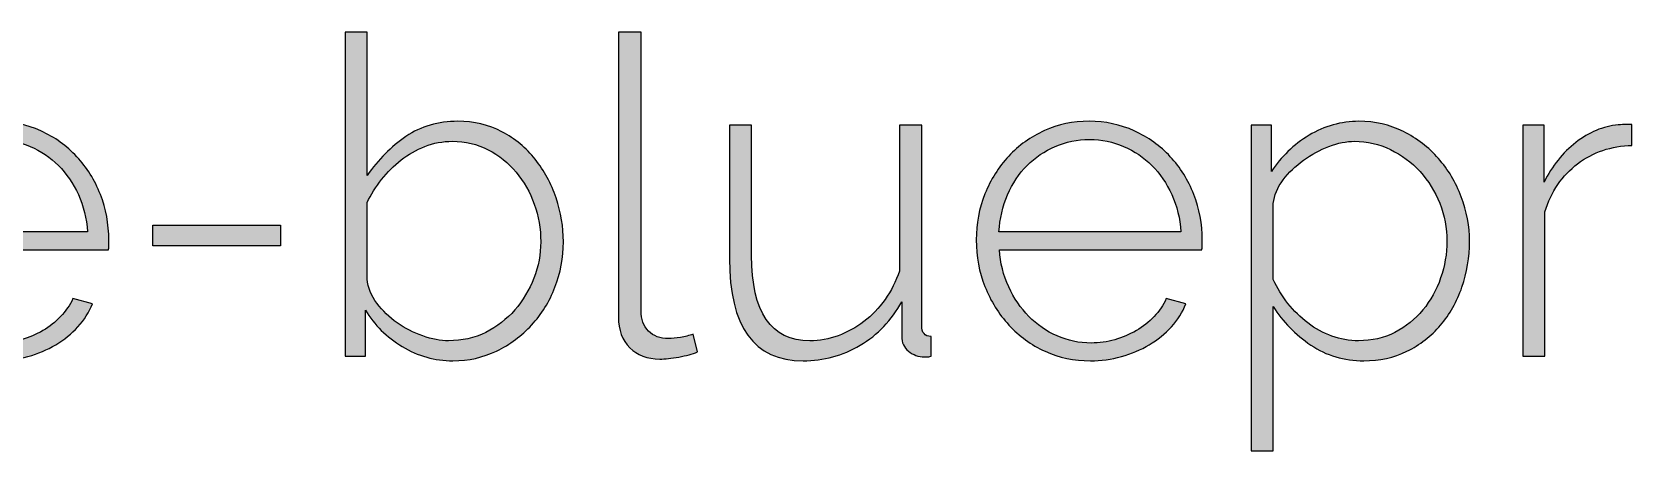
# Model space of a CAD drawing. Extents: x 65 to 351, y 40 to 244.
# Drawn here: x 283.66 to 316.71, y 41.63 to 50.28 of the extents above; entities that cross this region are included whole.
import ezdxf

# ---------------------------------------------------------------- set-up
doc = ezdxf.new("R2010")
doc.units = 0
doc.header["$MEASUREMENT"] = 0
doc.layers.add('COPYRIGHT_NOTICE', color=7, linetype='CONTINUOUS')

# ---------------------------------------------------------------- blocks, each defined once
blk = doc.blocks.new('BLOCK_2')
at = {"layer": 'COPYRIGHT_NOTICE'}
h = blk.add_hatch(color=7, dxfattribs=at)
h.dxf.hatch_style = 2
edge = h.paths.add_edge_path()
edge.add_spline(control_points=[(292.352, 43.491), (291.979, 43.491), (291.631, 43.588), (291.307, 43.784), (290.982, 43.98), (290.729, 44.231), (290.545, 44.536), (290.545, 44.536), (290.545, 43.583), (290.545, 43.583), (290.545, 43.583), (290.124, 43.583), (290.124, 43.583), (290.124, 43.583), (290.124, 50.278), (290.124, 50.278), (290.124, 50.278), (290.582, 50.278), (290.582, 50.278), (290.582, 50.278), (290.582, 47.316), (290.582, 47.316), (290.808, 47.646), (291.076, 47.915), (291.384, 48.123), (291.693, 48.331), (292.05, 48.435), (292.453, 48.435), (292.789, 48.435), (293.094, 48.363), (293.366, 48.219), (293.638, 48.075), (293.867, 47.886), (294.054, 47.65), (294.24, 47.415), (294.384, 47.149), (294.485, 46.852), (294.586, 46.556), (294.636, 46.255), (294.636, 45.949), (294.636, 45.619), (294.578, 45.305), (294.462, 45.009), (294.346, 44.712), (294.185, 44.452), (293.98, 44.229), (293.775, 44.006), (293.534, 43.827), (293.256, 43.692), (292.977, 43.558), (292.676, 43.491), (292.352, 43.491)], knot_values=[0, 0, 0, 0, 1, 1, 1, 2, 2, 2, 3, 3, 3, 4, 4, 4, 5, 5, 5, 6, 6, 6, 7, 7, 7, 8, 8, 8, 9, 9, 9, 10, 10, 10, 11, 11, 11, 12, 12, 12, 13, 13, 13, 14, 14, 14, 15, 15, 15, 16, 16, 16, 17, 17, 17, 17], degree=3, periodic=1)
edge = h.paths.add_edge_path()
edge.add_spline(control_points=[(292.261, 43.904), (292.542, 43.904), (292.799, 43.961), (293.031, 44.078), (293.263, 44.194), (293.464, 44.348), (293.632, 44.541), (293.8, 44.734), (293.931, 44.952), (294.026, 45.197), (294.121, 45.441), (294.168, 45.692), (294.168, 45.949), (294.168, 46.218), (294.124, 46.476), (294.035, 46.724), (293.947, 46.972), (293.821, 47.192), (293.659, 47.385), (293.497, 47.577), (293.305, 47.731), (293.082, 47.848), (292.858, 47.964), (292.612, 48.022), (292.343, 48.022), (292.141, 48.022), (291.952, 47.987), (291.774, 47.916), (291.597, 47.846), (291.433, 47.753), (291.284, 47.637), (291.134, 47.52), (290.999, 47.386), (290.88, 47.233), (290.761, 47.08), (290.661, 46.921), (290.582, 46.756), (290.582, 46.756), (290.582, 45.179), (290.582, 45.179), (290.6, 45.001), (290.668, 44.834), (290.784, 44.679), (290.9, 44.523), (291.039, 44.388), (291.201, 44.275), (291.363, 44.162), (291.539, 44.072), (291.729, 44.005), (291.918, 43.937), (292.096, 43.904), (292.261, 43.904)], knot_values=[0, 0, 0, 0, 1, 1, 1, 2, 2, 2, 3, 3, 3, 4, 4, 4, 5, 5, 5, 6, 6, 6, 7, 7, 7, 8, 8, 8, 9, 9, 9, 10, 10, 10, 11, 11, 11, 12, 12, 12, 13, 13, 13, 14, 14, 14, 15, 15, 15, 16, 16, 16, 17, 17, 17, 17], degree=3, periodic=1)
h = blk.add_hatch(color=7, dxfattribs=at)
h.dxf.hatch_style = 2
edge = h.paths.add_edge_path()
edge.add_spline(control_points=[(295.774, 50.278), (295.774, 50.278), (296.241, 50.278), (296.241, 50.278), (296.241, 50.278), (296.241, 44.527), (296.241, 44.527), (296.241, 44.35), (296.292, 44.209), (296.393, 44.105), (296.494, 44.001), (296.633, 43.949), (296.81, 43.949), (296.877, 43.949), (296.958, 43.957), (297.053, 43.973), (297.148, 43.988), (297.235, 44.01), (297.314, 44.041), (297.314, 44.041), (297.406, 43.674), (297.406, 43.674), (297.302, 43.631), (297.174, 43.596), (297.021, 43.569), (296.868, 43.541), (296.737, 43.527), (296.627, 43.527), (296.37, 43.527), (296.163, 43.606), (296.007, 43.761), (295.851, 43.917), (295.774, 44.127), (295.774, 44.39), (295.774, 44.39), (295.774, 50.278), (295.774, 50.278)], knot_values=[0, 0, 0, 0, 1, 1, 1, 2, 2, 2, 3, 3, 3, 4, 4, 4, 5, 5, 5, 6, 6, 6, 7, 7, 7, 8, 8, 8, 9, 9, 9, 10, 10, 10, 11, 11, 11, 12, 12, 12, 12], degree=3, periodic=1)
h = blk.add_hatch(color=7, dxfattribs=at)
h.dxf.hatch_style = 2
edge = h.paths.add_edge_path()
edge.add_spline(control_points=[(282.933, 43.491), (282.596, 43.491), (282.284, 43.557), (281.997, 43.688), (281.709, 43.82), (281.46, 44), (281.249, 44.229), (281.038, 44.459), (280.873, 44.723), (280.754, 45.023), (280.635, 45.322), (280.575, 45.643), (280.575, 45.985), (280.575, 46.322), (280.635, 46.638), (280.754, 46.935), (280.873, 47.232), (281.037, 47.491), (281.245, 47.715), (281.453, 47.938), (281.699, 48.114), (281.983, 48.242), (282.267, 48.371), (282.575, 48.435), (282.905, 48.435), (283.241, 48.435), (283.553, 48.369), (283.84, 48.238), (284.128, 48.106), (284.375, 47.929), (284.583, 47.705), (284.791, 47.482), (284.953, 47.222), (285.07, 46.926), (285.186, 46.629), (285.244, 46.316), (285.244, 45.985), (285.244, 45.955), (285.244, 45.917), (285.244, 45.871), (285.244, 45.825), (285.241, 45.796), (285.235, 45.784), (285.235, 45.784), (281.052, 45.784), (281.052, 45.784), (281.071, 45.509), (281.135, 45.253), (281.245, 45.018), (281.355, 44.782), (281.494, 44.579), (281.662, 44.408), (281.83, 44.237), (282.024, 44.102), (282.245, 44.005), (282.465, 43.907), (282.7, 43.858), (282.951, 43.858), (283.116, 43.858), (283.278, 43.881), (283.437, 43.926), (283.596, 43.973), (283.744, 44.035), (283.882, 44.114), (284.02, 44.194), (284.141, 44.29), (284.249, 44.403), (284.355, 44.516), (284.44, 44.64), (284.501, 44.775), (284.501, 44.775), (284.905, 44.665), (284.905, 44.665), (284.837, 44.494), (284.738, 44.336), (284.606, 44.192), (284.475, 44.049), (284.322, 43.925), (284.148, 43.821), (283.973, 43.717), (283.782, 43.636), (283.574, 43.578), (283.367, 43.52), (283.153, 43.491), (282.933, 43.491)], knot_values=[0, 0, 0, 0, 1, 1, 1, 2, 2, 2, 3, 3, 3, 4, 4, 4, 5, 5, 5, 6, 6, 6, 7, 7, 7, 8, 8, 8, 9, 9, 9, 10, 10, 10, 11, 11, 11, 12, 12, 12, 13, 13, 13, 14, 14, 14, 15, 15, 15, 16, 16, 16, 17, 17, 17, 18, 18, 18, 19, 19, 19, 20, 20, 20, 21, 21, 21, 22, 22, 22, 23, 23, 23, 24, 24, 24, 25, 25, 25, 26, 26, 26, 27, 27, 27, 28, 28, 28, 28], degree=3, periodic=1)
edge = h.paths.add_edge_path()
edge.add_spline(control_points=[(284.804, 46.151), (284.785, 46.432), (284.722, 46.689), (284.616, 46.921), (284.508, 47.153), (284.371, 47.354), (284.203, 47.522), (284.035, 47.69), (283.84, 47.821), (283.62, 47.916), (283.4, 48.011), (283.165, 48.059), (282.914, 48.059), (282.663, 48.059), (282.428, 48.011), (282.208, 47.916), (281.988, 47.821), (281.794, 47.69), (281.626, 47.522), (281.457, 47.354), (281.323, 47.152), (281.222, 46.917), (281.121, 46.681), (281.061, 46.426), (281.043, 46.151), (281.043, 46.151), (284.804, 46.151), (284.804, 46.151)], knot_values=[0, 0, 0, 0, 1, 1, 1, 2, 2, 2, 3, 3, 3, 4, 4, 4, 5, 5, 5, 6, 6, 6, 7, 7, 7, 8, 8, 8, 9, 9, 9, 9], degree=3, periodic=1)
h = blk.add_hatch(color=7, dxfattribs=at)
h.dxf.hatch_style = 2
edge = h.paths.add_edge_path()
edge.add_spline(control_points=[(299.589, 43.491), (298.574, 43.491), (298.067, 44.194), (298.067, 45.6), (298.067, 45.6), (298.067, 48.352), (298.067, 48.352), (298.067, 48.352), (298.525, 48.352), (298.525, 48.352), (298.525, 48.352), (298.525, 45.665), (298.525, 45.665), (298.525, 44.491), (298.925, 43.904), (299.726, 43.904), (299.928, 43.904), (300.124, 43.939), (300.313, 44.009), (300.503, 44.079), (300.68, 44.177), (300.846, 44.303), (301.011, 44.428), (301.156, 44.579), (301.281, 44.757), (301.407, 44.934), (301.506, 45.129), (301.58, 45.344), (301.58, 45.344), (301.58, 48.352), (301.58, 48.352), (301.58, 48.352), (302.038, 48.352), (302.038, 48.352), (302.038, 48.352), (302.038, 44.225), (302.038, 44.225), (302.038, 44.072), (302.102, 43.995), (302.231, 43.995), (302.231, 43.995), (302.231, 43.583), (302.231, 43.583), (302.2, 43.577), (302.172, 43.573), (302.148, 43.573), (302.124, 43.573), (302.105, 43.573), (302.093, 43.573), (301.971, 43.573), (301.862, 43.611), (301.767, 43.688), (301.673, 43.764), (301.625, 43.867), (301.625, 43.995), (301.625, 43.995), (301.625, 44.711), (301.625, 44.711), (301.417, 44.326), (301.131, 44.026), (300.768, 43.812), (300.404, 43.598), (300.011, 43.491), (299.589, 43.491)], knot_values=[0, 0, 0, 0, 1, 1, 1, 2, 2, 2, 3, 3, 3, 4, 4, 4, 5, 5, 5, 6, 6, 6, 7, 7, 7, 8, 8, 8, 9, 9, 9, 10, 10, 10, 11, 11, 11, 12, 12, 12, 13, 13, 13, 14, 14, 14, 15, 15, 15, 16, 16, 16, 17, 17, 17, 18, 18, 18, 19, 19, 19, 20, 20, 20, 21, 21, 21, 21], degree=3, periodic=1)
h = blk.add_hatch(color=7, dxfattribs=at)
h.dxf.hatch_style = 2
edge = h.paths.add_edge_path()
edge.add_spline(control_points=[(305.523, 43.491), (305.187, 43.491), (304.875, 43.557), (304.588, 43.688), (304.3, 43.82), (304.051, 44), (303.84, 44.229), (303.629, 44.459), (303.464, 44.723), (303.345, 45.023), (303.226, 45.322), (303.166, 45.643), (303.166, 45.985), (303.166, 46.322), (303.226, 46.638), (303.345, 46.935), (303.464, 47.232), (303.628, 47.491), (303.836, 47.715), (304.043, 47.938), (304.29, 48.114), (304.574, 48.242), (304.858, 48.371), (305.166, 48.435), (305.496, 48.435), (305.832, 48.435), (306.144, 48.369), (306.431, 48.238), (306.719, 48.106), (306.966, 47.929), (307.174, 47.705), (307.382, 47.482), (307.544, 47.222), (307.66, 46.926), (307.777, 46.629), (307.835, 46.316), (307.835, 45.985), (307.835, 45.955), (307.835, 45.917), (307.835, 45.871), (307.835, 45.825), (307.832, 45.796), (307.825, 45.784), (307.825, 45.784), (303.643, 45.784), (303.643, 45.784), (303.661, 45.509), (303.725, 45.253), (303.836, 45.018), (303.946, 44.782), (304.085, 44.579), (304.253, 44.408), (304.421, 44.237), (304.615, 44.102), (304.835, 44.005), (305.056, 43.907), (305.291, 43.858), (305.542, 43.858), (305.707, 43.858), (305.869, 43.881), (306.028, 43.926), (306.187, 43.973), (306.335, 44.035), (306.473, 44.114), (306.61, 44.194), (306.732, 44.29), (306.839, 44.403), (306.946, 44.516), (307.031, 44.64), (307.092, 44.775), (307.092, 44.775), (307.495, 44.665), (307.495, 44.665), (307.428, 44.494), (307.329, 44.336), (307.197, 44.192), (307.066, 44.049), (306.913, 43.925), (306.739, 43.821), (306.564, 43.717), (306.373, 43.636), (306.165, 43.578), (305.958, 43.52), (305.744, 43.491), (305.523, 43.491)], knot_values=[0, 0, 0, 0, 1, 1, 1, 2, 2, 2, 3, 3, 3, 4, 4, 4, 5, 5, 5, 6, 6, 6, 7, 7, 7, 8, 8, 8, 9, 9, 9, 10, 10, 10, 11, 11, 11, 12, 12, 12, 13, 13, 13, 14, 14, 14, 15, 15, 15, 16, 16, 16, 17, 17, 17, 18, 18, 18, 19, 19, 19, 20, 20, 20, 21, 21, 21, 22, 22, 22, 23, 23, 23, 24, 24, 24, 25, 25, 25, 26, 26, 26, 27, 27, 27, 28, 28, 28, 28], degree=3, periodic=1)
edge = h.paths.add_edge_path()
edge.add_spline(control_points=[(307.395, 46.151), (307.376, 46.432), (307.313, 46.689), (307.206, 46.921), (307.099, 47.153), (306.962, 47.354), (306.794, 47.522), (306.626, 47.69), (306.431, 47.821), (306.211, 47.916), (305.991, 48.011), (305.756, 48.059), (305.505, 48.059), (305.254, 48.059), (305.019, 48.011), (304.799, 47.916), (304.578, 47.821), (304.385, 47.69), (304.216, 47.522), (304.048, 47.354), (303.914, 47.152), (303.813, 46.917), (303.712, 46.681), (303.652, 46.426), (303.634, 46.151), (303.634, 46.151), (307.395, 46.151), (307.395, 46.151)], knot_values=[0, 0, 0, 0, 1, 1, 1, 2, 2, 2, 3, 3, 3, 4, 4, 4, 5, 5, 5, 6, 6, 6, 7, 7, 7, 8, 8, 8, 9, 9, 9, 9], degree=3, periodic=1)
h = blk.add_hatch(color=7, dxfattribs=at)
h.dxf.hatch_style = 2
edge = h.paths.add_edge_path()
edge.add_spline(control_points=[(311.173, 43.491), (310.764, 43.491), (310.398, 43.599), (310.078, 43.816), (309.756, 44.033), (309.498, 44.298), (309.302, 44.61), (309.302, 44.61), (309.302, 41.629), (309.302, 41.629), (309.302, 41.629), (308.844, 41.629), (308.844, 41.629), (308.844, 41.629), (308.844, 48.352), (308.844, 48.352), (308.844, 48.352), (309.266, 48.352), (309.266, 48.352), (309.266, 48.352), (309.266, 47.398), (309.266, 47.398), (309.461, 47.704), (309.72, 47.953), (310.041, 48.146), (310.362, 48.338), (310.706, 48.435), (311.072, 48.435), (311.403, 48.435), (311.708, 48.364), (311.99, 48.224), (312.271, 48.083), (312.513, 47.898), (312.714, 47.669), (312.916, 47.439), (313.073, 47.175), (313.187, 46.875), (313.3, 46.576), (313.357, 46.27), (313.357, 45.958), (313.357, 45.628), (313.305, 45.313), (313.201, 45.013), (313.096, 44.714), (312.948, 44.451), (312.756, 44.225), (312.563, 43.998), (312.332, 43.82), (312.063, 43.688), (311.794, 43.557), (311.498, 43.491), (311.173, 43.491)], knot_values=[0, 0, 0, 0, 1, 1, 1, 2, 2, 2, 3, 3, 3, 4, 4, 4, 5, 5, 5, 6, 6, 6, 7, 7, 7, 8, 8, 8, 9, 9, 9, 10, 10, 10, 11, 11, 11, 12, 12, 12, 13, 13, 13, 14, 14, 14, 15, 15, 15, 16, 16, 16, 17, 17, 17, 17], degree=3, periodic=1)
edge = h.paths.add_edge_path()
edge.add_spline(control_points=[(311.064, 43.904), (311.338, 43.904), (311.589, 43.961), (311.816, 44.078), (312.042, 44.194), (312.234, 44.348), (312.393, 44.541), (312.552, 44.734), (312.674, 44.954), (312.76, 45.201), (312.846, 45.449), (312.889, 45.701), (312.889, 45.958), (312.889, 46.233), (312.84, 46.495), (312.742, 46.742), (312.644, 46.99), (312.508, 47.208), (312.334, 47.398), (312.159, 47.588), (311.956, 47.739), (311.724, 47.852), (311.491, 47.965), (311.244, 48.022), (310.981, 48.022), (310.816, 48.022), (310.64, 47.987), (310.453, 47.916), (310.267, 47.846), (310.091, 47.751), (309.926, 47.632), (309.761, 47.513), (309.62, 47.377), (309.504, 47.224), (309.388, 47.071), (309.321, 46.909), (309.302, 46.738), (309.302, 46.738), (309.302, 45.169), (309.302, 45.169), (309.382, 44.992), (309.483, 44.827), (309.605, 44.674), (309.727, 44.521), (309.865, 44.387), (310.018, 44.271), (310.171, 44.154), (310.336, 44.064), (310.513, 44), (310.69, 43.936), (310.874, 43.904), (311.064, 43.904)], knot_values=[0, 0, 0, 0, 1, 1, 1, 2, 2, 2, 3, 3, 3, 4, 4, 4, 5, 5, 5, 6, 6, 6, 7, 7, 7, 8, 8, 8, 9, 9, 9, 10, 10, 10, 11, 11, 11, 12, 12, 12, 13, 13, 13, 14, 14, 14, 15, 15, 15, 16, 16, 16, 17, 17, 17, 17], degree=3, periodic=1)
h = blk.add_hatch(color=7, dxfattribs=at)
h.dxf.hatch_style = 2
edge = h.paths.add_edge_path()
edge.add_spline(control_points=[(316.713, 47.939), (316.286, 47.927), (315.911, 47.8), (315.59, 47.559), (315.269, 47.317), (315.044, 46.986), (314.916, 46.564), (314.916, 46.564), (314.916, 43.583), (314.916, 43.583), (314.916, 43.583), (314.457, 43.583), (314.457, 43.583), (314.457, 43.583), (314.457, 48.352), (314.457, 48.352), (314.457, 48.352), (314.898, 48.352), (314.898, 48.352), (314.898, 48.352), (314.898, 47.178), (314.898, 47.178), (315.063, 47.514), (315.281, 47.788), (315.553, 47.999), (315.825, 48.21), (316.117, 48.331), (316.429, 48.361), (316.49, 48.367), (316.545, 48.371), (316.594, 48.371), (316.643, 48.371), (316.683, 48.371), (316.713, 48.371), (316.713, 48.371), (316.713, 47.939), (316.713, 47.939)], knot_values=[0, 0, 0, 0, 1, 1, 1, 2, 2, 2, 3, 3, 3, 4, 4, 4, 5, 5, 5, 6, 6, 6, 7, 7, 7, 8, 8, 8, 9, 9, 9, 10, 10, 10, 11, 11, 11, 12, 12, 12, 12], degree=3, periodic=1)
h = blk.add_hatch(color=7, dxfattribs=at)
h.dxf.hatch_style = 2
h.paths.add_polyline_path([(286.152, 45.866), (286.152, 46.288), (288.794, 46.288), (288.794, 45.866)])
blk.add_lwpolyline([(286.152, 45.866), (286.152, 46.288), (288.794, 46.288), (288.794, 45.866), (286.152, 45.866)], dxfattribs=at)
for points, knots in [([(292.352, 43.491), (291.979, 43.491), (291.631, 43.588), (291.307, 43.784), (290.982, 43.98), (290.729, 44.231), (290.545, 44.536), (290.545, 44.536), (290.545, 43.583), (290.545, 43.583), (290.545, 43.583), (290.124, 43.583), (290.124, 43.583), (290.124, 43.583), (290.124, 50.278), (290.124, 50.278), (290.124, 50.278), (290.582, 50.278), (290.582, 50.278), (290.582, 50.278), (290.582, 47.316), (290.582, 47.316), (290.808, 47.646), (291.076, 47.915), (291.384, 48.123), (291.693, 48.331), (292.05, 48.435), (292.453, 48.435), (292.789, 48.435), (293.094, 48.363), (293.366, 48.219), (293.638, 48.075), (293.867, 47.886), (294.054, 47.65), (294.24, 47.415), (294.384, 47.149), (294.485, 46.852), (294.586, 46.556), (294.636, 46.255), (294.636, 45.949), (294.636, 45.619), (294.578, 45.305), (294.462, 45.009), (294.346, 44.712), (294.185, 44.452), (293.98, 44.229), (293.775, 44.006), (293.534, 43.827), (293.256, 43.692), (292.977, 43.558), (292.676, 43.491), (292.352, 43.491)], [0, 0, 0, 0, 1, 1, 1, 2, 2, 2, 3, 3, 3, 4, 4, 4, 5, 5, 5, 6, 6, 6, 7, 7, 7, 8, 8, 8, 9, 9, 9, 10, 10, 10, 11, 11, 11, 12, 12, 12, 13, 13, 13, 14, 14, 14, 15, 15, 15, 16, 16, 16, 17, 17, 17, 17]), ([(295.774, 50.278), (295.774, 50.278), (296.241, 50.278), (296.241, 50.278), (296.241, 50.278), (296.241, 44.527), (296.241, 44.527), (296.241, 44.35), (296.292, 44.209), (296.393, 44.105), (296.494, 44.001), (296.633, 43.949), (296.81, 43.949), (296.877, 43.949), (296.958, 43.957), (297.053, 43.973), (297.148, 43.988), (297.235, 44.01), (297.314, 44.041), (297.314, 44.041), (297.406, 43.674), (297.406, 43.674), (297.302, 43.631), (297.174, 43.596), (297.021, 43.569), (296.868, 43.541), (296.737, 43.527), (296.627, 43.527), (296.37, 43.527), (296.163, 43.606), (296.007, 43.761), (295.851, 43.917), (295.774, 44.127), (295.774, 44.39), (295.774, 44.39), (295.774, 50.278), (295.774, 50.278)], [0, 0, 0, 0, 1, 1, 1, 2, 2, 2, 3, 3, 3, 4, 4, 4, 5, 5, 5, 6, 6, 6, 7, 7, 7, 8, 8, 8, 9, 9, 9, 10, 10, 10, 11, 11, 11, 12, 12, 12, 12]), ([(282.933, 43.491), (282.596, 43.491), (282.284, 43.557), (281.997, 43.688), (281.709, 43.82), (281.46, 44), (281.249, 44.229), (281.038, 44.459), (280.873, 44.723), (280.754, 45.023), (280.635, 45.322), (280.575, 45.643), (280.575, 45.985), (280.575, 46.322), (280.635, 46.638), (280.754, 46.935), (280.873, 47.232), (281.037, 47.491), (281.245, 47.715), (281.453, 47.938), (281.699, 48.114), (281.983, 48.242), (282.267, 48.371), (282.575, 48.435), (282.905, 48.435), (283.241, 48.435), (283.553, 48.369), (283.84, 48.238), (284.128, 48.106), (284.375, 47.929), (284.583, 47.705), (284.791, 47.482), (284.953, 47.222), (285.07, 46.926), (285.186, 46.629), (285.244, 46.316), (285.244, 45.985), (285.244, 45.955), (285.244, 45.917), (285.244, 45.871), (285.244, 45.825), (285.241, 45.796), (285.235, 45.784), (285.235, 45.784), (281.052, 45.784), (281.052, 45.784), (281.071, 45.509), (281.135, 45.253), (281.245, 45.018), (281.355, 44.782), (281.494, 44.579), (281.662, 44.408), (281.83, 44.237), (282.024, 44.102), (282.245, 44.005), (282.465, 43.907), (282.7, 43.858), (282.951, 43.858), (283.116, 43.858), (283.278, 43.881), (283.437, 43.926), (283.596, 43.973), (283.744, 44.035), (283.882, 44.114), (284.02, 44.194), (284.141, 44.29), (284.249, 44.403), (284.355, 44.516), (284.44, 44.64), (284.501, 44.775), (284.501, 44.775), (284.905, 44.665), (284.905, 44.665), (284.837, 44.494), (284.738, 44.336), (284.606, 44.192), (284.475, 44.049), (284.322, 43.925), (284.148, 43.821), (283.973, 43.717), (283.782, 43.636), (283.574, 43.578), (283.367, 43.52), (283.153, 43.491), (282.933, 43.491)], [0, 0, 0, 0, 1, 1, 1, 2, 2, 2, 3, 3, 3, 4, 4, 4, 5, 5, 5, 6, 6, 6, 7, 7, 7, 8, 8, 8, 9, 9, 9, 10, 10, 10, 11, 11, 11, 12, 12, 12, 13, 13, 13, 14, 14, 14, 15, 15, 15, 16, 16, 16, 17, 17, 17, 18, 18, 18, 19, 19, 19, 20, 20, 20, 21, 21, 21, 22, 22, 22, 23, 23, 23, 24, 24, 24, 25, 25, 25, 26, 26, 26, 27, 27, 27, 28, 28, 28, 28]), ([(299.589, 43.491), (298.574, 43.491), (298.067, 44.194), (298.067, 45.6), (298.067, 45.6), (298.067, 48.352), (298.067, 48.352), (298.067, 48.352), (298.525, 48.352), (298.525, 48.352), (298.525, 48.352), (298.525, 45.665), (298.525, 45.665), (298.525, 44.491), (298.925, 43.904), (299.726, 43.904), (299.928, 43.904), (300.124, 43.939), (300.313, 44.009), (300.503, 44.079), (300.68, 44.177), (300.846, 44.303), (301.011, 44.428), (301.156, 44.579), (301.281, 44.757), (301.407, 44.934), (301.506, 45.129), (301.58, 45.344), (301.58, 45.344), (301.58, 48.352), (301.58, 48.352), (301.58, 48.352), (302.038, 48.352), (302.038, 48.352), (302.038, 48.352), (302.038, 44.225), (302.038, 44.225), (302.038, 44.072), (302.102, 43.995), (302.231, 43.995), (302.231, 43.995), (302.231, 43.583), (302.231, 43.583), (302.2, 43.577), (302.172, 43.573), (302.148, 43.573), (302.124, 43.573), (302.105, 43.573), (302.093, 43.573), (301.971, 43.573), (301.862, 43.611), (301.767, 43.688), (301.673, 43.764), (301.625, 43.867), (301.625, 43.995), (301.625, 43.995), (301.625, 44.711), (301.625, 44.711), (301.417, 44.326), (301.131, 44.026), (300.768, 43.812), (300.404, 43.598), (300.011, 43.491), (299.589, 43.491)], [0, 0, 0, 0, 1, 1, 1, 2, 2, 2, 3, 3, 3, 4, 4, 4, 5, 5, 5, 6, 6, 6, 7, 7, 7, 8, 8, 8, 9, 9, 9, 10, 10, 10, 11, 11, 11, 12, 12, 12, 13, 13, 13, 14, 14, 14, 15, 15, 15, 16, 16, 16, 17, 17, 17, 18, 18, 18, 19, 19, 19, 20, 20, 20, 21, 21, 21, 21]), ([(305.523, 43.491), (305.187, 43.491), (304.875, 43.557), (304.588, 43.688), (304.3, 43.82), (304.051, 44), (303.84, 44.229), (303.629, 44.459), (303.464, 44.723), (303.345, 45.023), (303.226, 45.322), (303.166, 45.643), (303.166, 45.985), (303.166, 46.322), (303.226, 46.638), (303.345, 46.935), (303.464, 47.232), (303.628, 47.491), (303.836, 47.715), (304.043, 47.938), (304.29, 48.114), (304.574, 48.242), (304.858, 48.371), (305.166, 48.435), (305.496, 48.435), (305.832, 48.435), (306.144, 48.369), (306.431, 48.238), (306.719, 48.106), (306.966, 47.929), (307.174, 47.705), (307.382, 47.482), (307.544, 47.222), (307.66, 46.926), (307.777, 46.629), (307.835, 46.316), (307.835, 45.985), (307.835, 45.955), (307.835, 45.917), (307.835, 45.871), (307.835, 45.825), (307.832, 45.796), (307.825, 45.784), (307.825, 45.784), (303.643, 45.784), (303.643, 45.784), (303.661, 45.509), (303.725, 45.253), (303.836, 45.018), (303.946, 44.782), (304.085, 44.579), (304.253, 44.408), (304.421, 44.237), (304.615, 44.102), (304.835, 44.005), (305.056, 43.907), (305.291, 43.858), (305.542, 43.858), (305.707, 43.858), (305.869, 43.881), (306.028, 43.926), (306.187, 43.973), (306.335, 44.035), (306.473, 44.114), (306.61, 44.194), (306.732, 44.29), (306.839, 44.403), (306.946, 44.516), (307.031, 44.64), (307.092, 44.775), (307.092, 44.775), (307.495, 44.665), (307.495, 44.665), (307.428, 44.494), (307.329, 44.336), (307.197, 44.192), (307.066, 44.049), (306.913, 43.925), (306.739, 43.821), (306.564, 43.717), (306.373, 43.636), (306.165, 43.578), (305.958, 43.52), (305.744, 43.491), (305.523, 43.491)], [0, 0, 0, 0, 1, 1, 1, 2, 2, 2, 3, 3, 3, 4, 4, 4, 5, 5, 5, 6, 6, 6, 7, 7, 7, 8, 8, 8, 9, 9, 9, 10, 10, 10, 11, 11, 11, 12, 12, 12, 13, 13, 13, 14, 14, 14, 15, 15, 15, 16, 16, 16, 17, 17, 17, 18, 18, 18, 19, 19, 19, 20, 20, 20, 21, 21, 21, 22, 22, 22, 23, 23, 23, 24, 24, 24, 25, 25, 25, 26, 26, 26, 27, 27, 27, 28, 28, 28, 28]), ([(311.173, 43.491), (310.764, 43.491), (310.398, 43.599), (310.078, 43.816), (309.756, 44.033), (309.498, 44.298), (309.302, 44.61), (309.302, 44.61), (309.302, 41.629), (309.302, 41.629), (309.302, 41.629), (308.844, 41.629), (308.844, 41.629), (308.844, 41.629), (308.844, 48.352), (308.844, 48.352), (308.844, 48.352), (309.266, 48.352), (309.266, 48.352), (309.266, 48.352), (309.266, 47.398), (309.266, 47.398), (309.461, 47.704), (309.72, 47.953), (310.041, 48.146), (310.362, 48.338), (310.706, 48.435), (311.072, 48.435), (311.403, 48.435), (311.708, 48.364), (311.99, 48.224), (312.271, 48.083), (312.513, 47.898), (312.714, 47.669), (312.916, 47.439), (313.073, 47.175), (313.187, 46.875), (313.3, 46.576), (313.357, 46.27), (313.357, 45.958), (313.357, 45.628), (313.305, 45.313), (313.201, 45.013), (313.096, 44.714), (312.948, 44.451), (312.756, 44.225), (312.563, 43.998), (312.332, 43.82), (312.063, 43.688), (311.794, 43.557), (311.498, 43.491), (311.173, 43.491)], [0, 0, 0, 0, 1, 1, 1, 2, 2, 2, 3, 3, 3, 4, 4, 4, 5, 5, 5, 6, 6, 6, 7, 7, 7, 8, 8, 8, 9, 9, 9, 10, 10, 10, 11, 11, 11, 12, 12, 12, 13, 13, 13, 14, 14, 14, 15, 15, 15, 16, 16, 16, 17, 17, 17, 17]), ([(316.713, 47.939), (316.286, 47.927), (315.911, 47.8), (315.59, 47.559), (315.269, 47.317), (315.044, 46.986), (314.916, 46.564), (314.916, 46.564), (314.916, 43.583), (314.916, 43.583), (314.916, 43.583), (314.457, 43.583), (314.457, 43.583), (314.457, 43.583), (314.457, 48.352), (314.457, 48.352), (314.457, 48.352), (314.898, 48.352), (314.898, 48.352), (314.898, 48.352), (314.898, 47.178), (314.898, 47.178), (315.063, 47.514), (315.281, 47.788), (315.553, 47.999), (315.825, 48.21), (316.117, 48.331), (316.429, 48.361), (316.49, 48.367), (316.545, 48.371), (316.594, 48.371), (316.643, 48.371), (316.683, 48.371), (316.713, 48.371), (316.713, 48.371), (316.713, 47.939), (316.713, 47.939)], [0, 0, 0, 0, 1, 1, 1, 2, 2, 2, 3, 3, 3, 4, 4, 4, 5, 5, 5, 6, 6, 6, 7, 7, 7, 8, 8, 8, 9, 9, 9, 10, 10, 10, 11, 11, 11, 12, 12, 12, 12]), ([(284.804, 46.151), (284.785, 46.432), (284.722, 46.689), (284.616, 46.921), (284.508, 47.153), (284.371, 47.354), (284.203, 47.522), (284.035, 47.69), (283.84, 47.821), (283.62, 47.916), (283.4, 48.011), (283.165, 48.059), (282.914, 48.059), (282.663, 48.059), (282.428, 48.011), (282.208, 47.916), (281.988, 47.821), (281.794, 47.69), (281.626, 47.522), (281.457, 47.354), (281.323, 47.152), (281.222, 46.917), (281.121, 46.681), (281.061, 46.426), (281.043, 46.151), (281.043, 46.151), (284.804, 46.151), (284.804, 46.151)], [0, 0, 0, 0, 1, 1, 1, 2, 2, 2, 3, 3, 3, 4, 4, 4, 5, 5, 5, 6, 6, 6, 7, 7, 7, 8, 8, 8, 9, 9, 9, 9]), ([(292.261, 43.904), (292.542, 43.904), (292.799, 43.961), (293.031, 44.078), (293.263, 44.194), (293.464, 44.348), (293.632, 44.541), (293.8, 44.734), (293.931, 44.952), (294.026, 45.197), (294.121, 45.441), (294.168, 45.692), (294.168, 45.949), (294.168, 46.218), (294.124, 46.476), (294.035, 46.724), (293.947, 46.972), (293.821, 47.192), (293.659, 47.385), (293.497, 47.577), (293.305, 47.731), (293.082, 47.848), (292.858, 47.964), (292.612, 48.022), (292.343, 48.022), (292.141, 48.022), (291.952, 47.987), (291.774, 47.916), (291.597, 47.846), (291.433, 47.753), (291.284, 47.637), (291.134, 47.52), (290.999, 47.386), (290.88, 47.233), (290.761, 47.08), (290.661, 46.921), (290.582, 46.756), (290.582, 46.756), (290.582, 45.179), (290.582, 45.179), (290.6, 45.001), (290.668, 44.834), (290.784, 44.679), (290.9, 44.523), (291.039, 44.388), (291.201, 44.275), (291.363, 44.162), (291.539, 44.072), (291.729, 44.005), (291.918, 43.937), (292.096, 43.904), (292.261, 43.904)], [0, 0, 0, 0, 1, 1, 1, 2, 2, 2, 3, 3, 3, 4, 4, 4, 5, 5, 5, 6, 6, 6, 7, 7, 7, 8, 8, 8, 9, 9, 9, 10, 10, 10, 11, 11, 11, 12, 12, 12, 13, 13, 13, 14, 14, 14, 15, 15, 15, 16, 16, 16, 17, 17, 17, 17]), ([(307.395, 46.151), (307.376, 46.432), (307.313, 46.689), (307.206, 46.921), (307.099, 47.153), (306.962, 47.354), (306.794, 47.522), (306.626, 47.69), (306.431, 47.821), (306.211, 47.916), (305.991, 48.011), (305.756, 48.059), (305.505, 48.059), (305.254, 48.059), (305.019, 48.011), (304.799, 47.916), (304.578, 47.821), (304.385, 47.69), (304.216, 47.522), (304.048, 47.354), (303.914, 47.152), (303.813, 46.917), (303.712, 46.681), (303.652, 46.426), (303.634, 46.151), (303.634, 46.151), (307.395, 46.151), (307.395, 46.151)], [0, 0, 0, 0, 1, 1, 1, 2, 2, 2, 3, 3, 3, 4, 4, 4, 5, 5, 5, 6, 6, 6, 7, 7, 7, 8, 8, 8, 9, 9, 9, 9]), ([(311.064, 43.904), (311.338, 43.904), (311.589, 43.961), (311.816, 44.078), (312.042, 44.194), (312.234, 44.348), (312.393, 44.541), (312.552, 44.734), (312.674, 44.954), (312.76, 45.201), (312.846, 45.449), (312.889, 45.701), (312.889, 45.958), (312.889, 46.233), (312.84, 46.495), (312.742, 46.742), (312.644, 46.99), (312.508, 47.208), (312.334, 47.398), (312.159, 47.588), (311.956, 47.739), (311.724, 47.852), (311.491, 47.965), (311.244, 48.022), (310.981, 48.022), (310.816, 48.022), (310.64, 47.987), (310.453, 47.916), (310.267, 47.846), (310.091, 47.751), (309.926, 47.632), (309.761, 47.513), (309.62, 47.377), (309.504, 47.224), (309.388, 47.071), (309.321, 46.909), (309.302, 46.738), (309.302, 46.738), (309.302, 45.169), (309.302, 45.169), (309.382, 44.992), (309.483, 44.827), (309.605, 44.674), (309.727, 44.521), (309.865, 44.387), (310.018, 44.271), (310.171, 44.154), (310.336, 44.064), (310.513, 44), (310.69, 43.936), (310.874, 43.904), (311.064, 43.904)], [0, 0, 0, 0, 1, 1, 1, 2, 2, 2, 3, 3, 3, 4, 4, 4, 5, 5, 5, 6, 6, 6, 7, 7, 7, 8, 8, 8, 9, 9, 9, 10, 10, 10, 11, 11, 11, 12, 12, 12, 13, 13, 13, 14, 14, 14, 15, 15, 15, 16, 16, 16, 17, 17, 17, 17])]:
    blk.add_open_spline(points, degree=3, knots=knots, dxfattribs=at)

msp = doc.modelspace()

# ---------------------------------------------------------------- block references
at = {"layer": 'COPYRIGHT_NOTICE'}
msp.add_blockref('BLOCK_2', (0, 0), dxfattribs=at)

doc.saveas('drawing.dxf')
